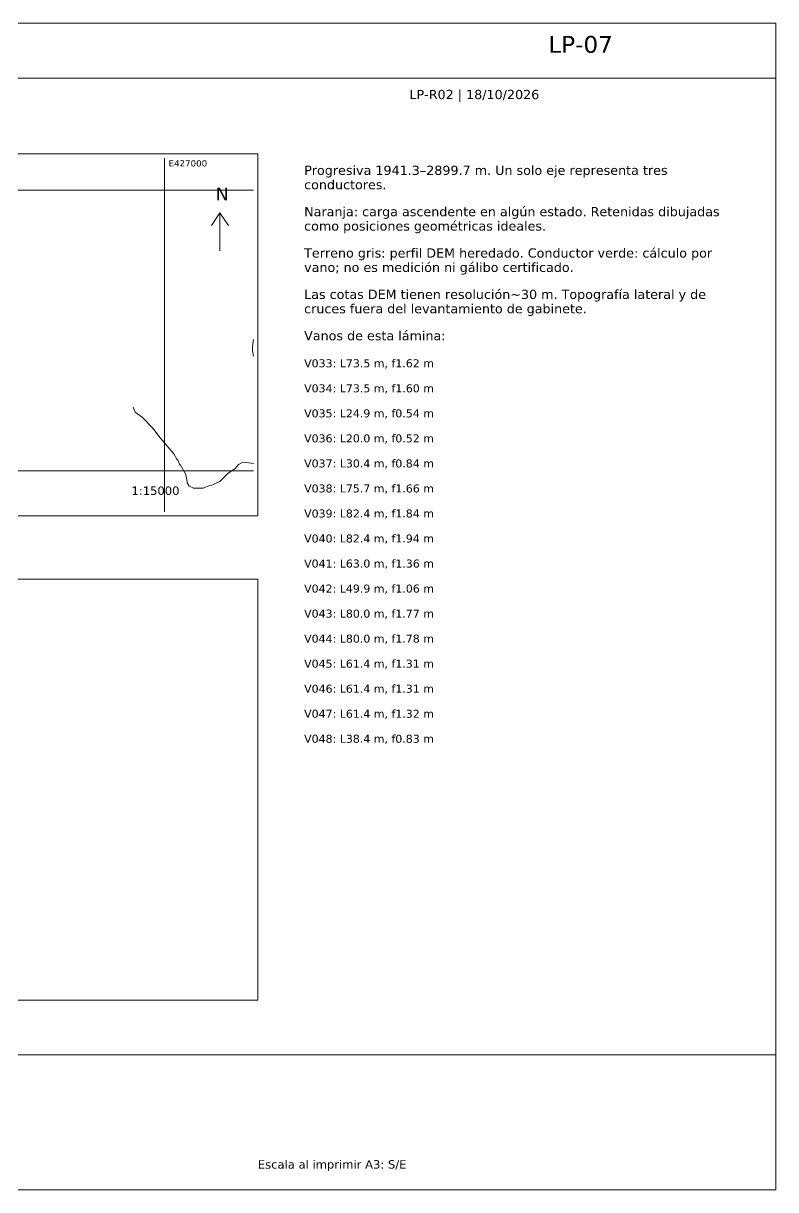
# Paper-space layout 'LP-07' of a CAD drawing. Header units: metres, sheet in millimetres. Extents: x 10 to 410, y 10 to 287.
# Drawn here: x 231.3 to 410, y 10 to 287 of the extents above; entities that cross this region are included whole.
import ezdxf

# ---------------------------------------------------------------- set-up
doc = ezdxf.new("R2010")
doc.units = ezdxf.units.M
for name, color, linetype, lineweight, true_color in [('GRILLA', 7, 'Continuous', 13, 0xd2dce3), ('MARCO', 7, 'Continuous', 13, 0x163b55), ('TEXTO', 7, 'Continuous', 13, 0x163b55), ('VIA', 7, 'Continuous', 13, 0xa7a7a7)]:
    doc.layers.add(name, color=color, linetype=linetype, lineweight=lineweight, true_color=true_color)
doc.styles.add('LP-TEXTO', font='DejaVuSans.ttf')

psp = doc.layouts.new('LP-07')

# ---------------------------------------------------------------- linework, layer by layer
at = {"layer": 'GRILLA'}
for points in [[(15, 170), (287, 170), (287, 256), (15, 256)], [(15, 55), (287, 55), (287, 155), (15, 155)]]:
    psp.add_lwpolyline(points, close=True, dxfattribs=at)
for points in [[(264.81, 171), (264.81, 255)], [(16, 247.38), (286, 247.38)], [(16, 180.72), (286, 180.72)]]:
    psp.add_lwpolyline(points, dxfattribs=at)
at = {"layer": 'MARCO'}
psp.add_lwpolyline([(10, 10), (410, 10), (410, 287), (10, 287)], close=True, dxfattribs=at)
for points in [[(10, 274), (410, 274)], [(10, 42), (410, 42)]]:
    psp.add_lwpolyline(points, dxfattribs=at)
at = {"layer": 'TEXTO'}
for points in [[(276, 239), (278, 242), (280, 239)], [(278, 233), (278, 242)]]:
    psp.add_lwpolyline(points, dxfattribs=at)
at = {"layer": 'VIA'}
for points in [[(286, 211.89), (285.73, 210.22), (285.73, 209.22), (286, 207.97)], [(286, 182.43), (284.34, 182.72), (283.65, 182.75), (283.15, 182.64), (282.41, 182.25), (281.61, 181.29), (279.91, 180.06), (277.95, 178.17), (276.06, 177.29), (275.52, 177.21), (274.02, 176.63), (271.7, 176.58), (270.66, 177.04), (270.27, 177.69), (269.99, 179.45), (269.8, 179.99), (268.6, 182.1), (268.37, 182.33), (267.98, 183.25), (267.74, 183.48), (267.05, 184.78), (263.79, 188.56), (262.05, 190.82), (259.53, 193.5), (257.87, 194.65), (257.4, 195.87)]]:
    psp.add_lwpolyline(points, dxfattribs=at)

# ---------------------------------------------------------------- texts
at = {"layer": 'TEXTO', "style": 'LP-TEXTO'}
for s, height, p in [('LP-07', 4, (356, 280)), ('LP-R02 | 18/10/2026', 2.2, (323, 269)), ('E427000', 1.5, (265.81, 253)), ('Progresiva 1941.3–2899.7 m. Un solo eje representa tres', 2.2, (298, 251)), ('conductores.', 2.2, (298, 247.59)), ('N', 3, (277, 245)), ('Naranja: carga ascendente en algún estado. Retenidas dibujadas', 2.2, (298, 241.18)), ('como posiciones geométricas ideales.', 2.2, (298, 237.77)), ('Terreno gris: perfil DEM heredado. Conductor verde: cálculo por', 2.2, (298, 231.36)), ('vano; no es medición ni gálibo certificado.', 2.2, (298, 227.95)), ('Las cotas DEM tienen resolución~30 m. Topografía lateral y de', 2.2, (298, 221.54)), ('cruces fuera del levantamiento de gabinete.', 2.2, (298, 218.13)), ('Vanos de esta lámina:', 2.2, (298, 211.72)), ('V033: L73.5 m, f1.62 m', 1.9, (298, 205.31)), ('V034: L73.5 m, f1.60 m', 1.9, (298, 199.37)), ('V035: L24.9 m, f0.54 m', 1.9, (298, 193.42)), ('V036: L20.0 m, f0.52 m', 1.9, (298, 187.48)), ('V037: L30.4 m, f0.84 m', 1.9, (298, 181.53)), ('V038: L75.7 m, f1.66 m', 1.9, (298, 175.59)), ('1:15000', 2, (257, 175)), ('V039: L82.4 m, f1.84 m', 1.9, (298, 169.64)), ('V040: L82.4 m, f1.94 m', 1.9, (298, 163.7)), ('V041: L63.0 m, f1.36 m', 1.9, (298, 157.75)), ('V042: L49.9 m, f1.06 m', 1.9, (298, 151.81)), ('V043: L80.0 m, f1.77 m', 1.9, (298, 145.86)), ('V044: L80.0 m, f1.78 m', 1.9, (298, 139.92)), ('V045: L61.4 m, f1.31 m', 1.9, (298, 133.97)), ('V046: L61.4 m, f1.31 m', 1.9, (298, 128.03)), ('V047: L61.4 m, f1.32 m', 1.9, (298, 122.08)), ('V048: L38.4 m, f0.83 m', 1.9, (298, 116.14)), ('Escala al imprimir A3: S/E', 2, (287, 15))]:
    psp.add_text(s, height=height, dxfattribs=at).set_placement(p)

doc.saveas('drawing.dxf')
